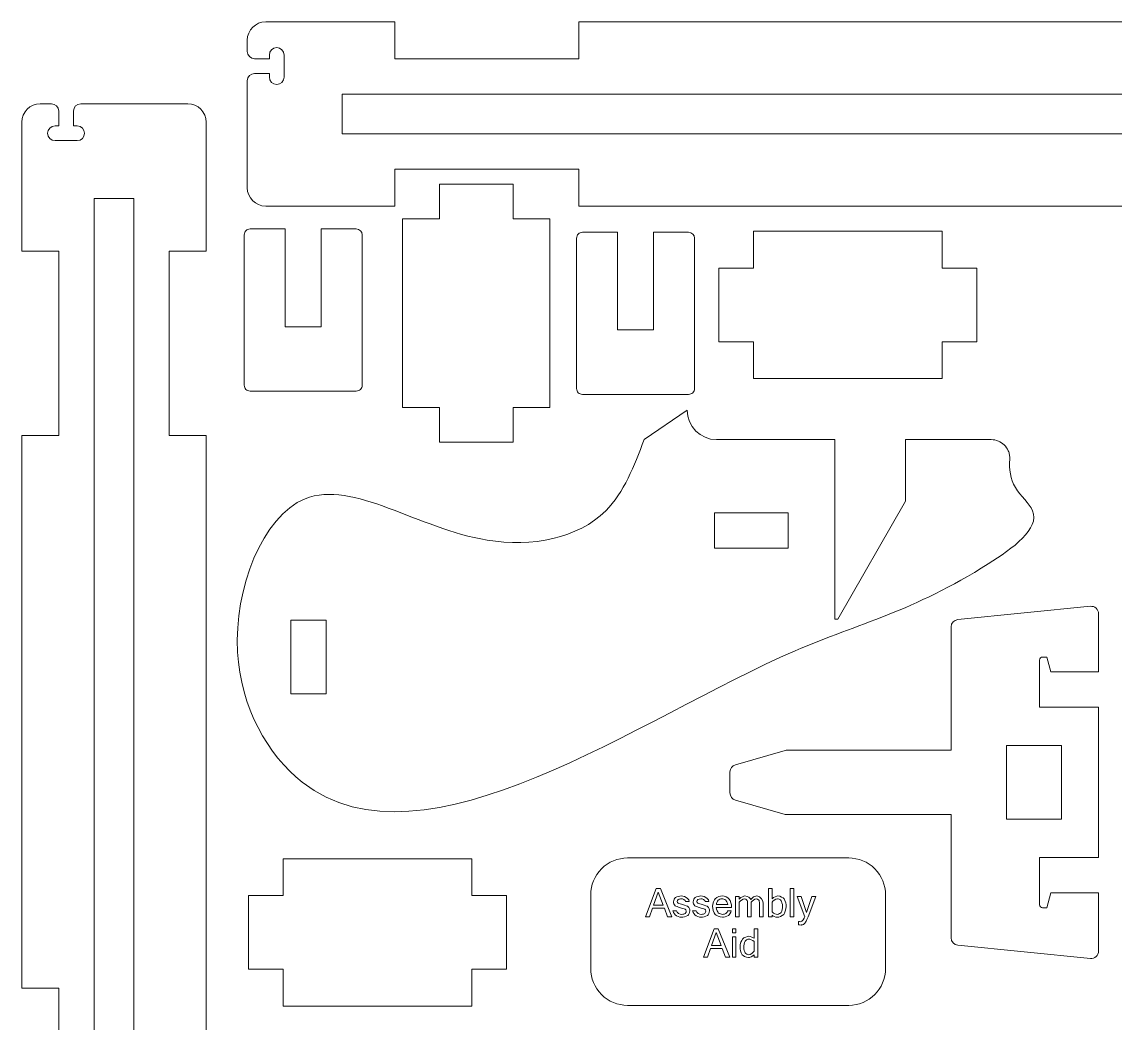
# Model space of a CAD drawing. Header units: inches. Extents: x -18 to -5.3, y 0.3 to 12.1.
# Drawn here: x -17.78 to -10.36, y 5.08 to 11.87 of the extents above; entities that cross this region are included whole.
import ezdxf

# ---------------------------------------------------------------- set-up
doc = ezdxf.new("R2010")
doc.units = ezdxf.units.IN
doc.header["$MEASUREMENT"] = 0
doc.layers.add('VISIBLE', color=7, linetype='Continuous')

msp = doc.modelspace()

# ---------------------------------------------------------------- linework, layer by layer
at = {"layer": 'VISIBLE', "color": 250, "lineweight": 9}
for points in [[(-16.125, 11.8744), (-16.194, 11.8744), (-16.25, 11.8184), (-16.25, 11.7494)], [(-16.125, 11.8744), (-16.125, 11.8744), (-15.25, 11.8744), (-15.25, 11.8744)], [(-15.25, 11.6244), (-15.25, 11.6244), (-15.25, 11.8744), (-15.25, 11.8744)], [(-14, 11.8744), (-14, 11.8744), (-14, 11.6244), (-14, 11.6244)], [(-14, 11.8744), (-14, 11.8744), (-10.25, 11.8744), (-10.25, 11.8744)], [(-16.25, 11.6744), (-16.25, 11.6744), (-16.25, 11.7494), (-16.25, 11.7494)], [(-16.25, 11.6744), (-16.25, 11.6468), (-16.2276, 11.6244), (-16.2, 11.6244)], [(-16.1, 11.6244), (-16.1, 11.6244), (-16.1, 11.6494), (-16.1, 11.6494)], [(-16, 11.6494), (-16, 11.6494), (-16, 11.4994), (-16, 11.4994)], [(-16.2, 11.6244), (-16.2, 11.6244), (-16.1, 11.6244), (-16.1, 11.6244)], [(-14, 11.6244), (-14, 11.6244), (-15.25, 11.6244), (-15.25, 11.6244)], [(-16.2, 11.5244), (-16.2276, 11.5244), (-16.25, 11.502), (-16.25, 11.4744)], [(-16.1, 11.5244), (-16.1, 11.5244), (-16.2, 11.5244), (-16.2, 11.5244)], [(-16.1, 11.4994), (-16.1, 11.4994), (-16.1, 11.5244), (-16.1, 11.5244)], [(-16.25, 10.7494), (-16.25, 10.7494), (-16.25, 11.4744), (-16.25, 11.4744)], [(-15.6072, 11.1144), (-15.6072, 11.1144), (-15.6072, 11.3844), (-15.6072, 11.3844)], [(-15.6072, 11.3844), (-15.6072, 11.3844), (-8.6197, 11.3844), (-8.6197, 11.3844)], [(-17.7791, 11.1935), (-17.7791, 11.2625), (-17.7231, 11.3185), (-17.6541, 11.3185)], [(-17.5791, 11.3185), (-17.5791, 11.3185), (-17.6541, 11.3185), (-17.6541, 11.3185)], [(-17.5791, 11.3185), (-17.5515, 11.3185), (-17.5291, 11.2961), (-17.5291, 11.2685)], [(-17.4291, 11.2685), (-17.4291, 11.2961), (-17.4067, 11.3185), (-17.3791, 11.3185)], [(-16.6541, 11.3185), (-16.6541, 11.3185), (-17.3791, 11.3185), (-17.3791, 11.3185)], [(-16.6541, 11.3185), (-16.585, 11.3185), (-16.5291, 11.2625), (-16.5291, 11.1935)], [(-17.5291, 11.2685), (-17.5291, 11.2685), (-17.5291, 11.1685), (-17.5291, 11.1685)], [(-17.4291, 11.1685), (-17.4291, 11.1685), (-17.4291, 11.2685), (-17.4291, 11.2685)], [(-17.7791, 11.1935), (-17.7791, 11.1935), (-17.7791, 10.3185), (-17.7791, 10.3185)], [(-17.5291, 11.1685), (-17.5291, 11.1685), (-17.5541, 11.1685), (-17.5541, 11.1685)], [(-17.4041, 11.1685), (-17.4041, 11.1685), (-17.4291, 11.1685), (-17.4291, 11.1685)], [(-16.5291, 10.3185), (-16.5291, 10.3185), (-16.5291, 11.1935), (-16.5291, 11.1935)], [(-17.5541, 11.0685), (-17.5541, 11.0685), (-17.4041, 11.0685), (-17.4041, 11.0685)], [(-8.6197, 11.1144), (-8.6197, 11.1144), (-15.6072, 11.1144), (-15.6072, 11.1144)], [(-15.25, 10.6244), (-15.25, 10.6244), (-15.25, 10.8744), (-15.25, 10.8744)], [(-15.25, 10.8744), (-15.25, 10.8744), (-14, 10.8744), (-14, 10.8744)], [(-14, 10.8744), (-14, 10.8744), (-14, 10.6244), (-14, 10.6244)], [(-14.9465, 10.7728), (-14.9465, 10.7728), (-14.9465, 10.7728), (-14.9465, 10.7728)], [(-14.9465, 10.7728), (-14.9465, 10.7728), (-14.9465, 10.5378), (-14.9465, 10.5378)], [(-14.9465, 10.7728), (-14.9465, 10.7728), (-14.9465, 10.7728), (-14.9465, 10.7728)], [(-14.9465, 10.7728), (-14.9465, 10.7728), (-14.4465, 10.7728), (-14.4465, 10.7728)], [(-14.4465, 10.7728), (-14.4465, 10.7728), (-14.4465, 10.7728), (-14.4465, 10.7728)], [(-14.4465, 10.5378), (-14.4465, 10.5378), (-14.4465, 10.7728), (-14.4465, 10.7728)], [(-16.25, 10.7494), (-16.25, 10.6803), (-16.194, 10.6244), (-16.125, 10.6244)], [(-17.0191, 10.6757), (-17.0191, 10.6757), (-17.2891, 10.6757), (-17.2891, 10.6757)], [(-17.2891, 10.6757), (-17.2891, 10.6757), (-17.2891, 3.6882), (-17.2891, 3.6882)], [(-17.0191, 3.6882), (-17.0191, 3.6882), (-17.0191, 10.6757), (-17.0191, 10.6757)], [(-15.25, 10.6244), (-15.25, 10.6244), (-16.125, 10.6244), (-16.125, 10.6244)], [(-9.875, 10.6244), (-9.875, 10.6244), (-14, 10.6244), (-14, 10.6244)], [(-15.1965, 9.2579), (-15.1965, 9.2579), (-15.1965, 10.5378), (-15.1965, 10.5378)], [(-15.1965, 10.5378), (-15.1965, 10.5378), (-15.1965, 10.5378), (-15.1965, 10.5378)], [(-14.9465, 10.5378), (-14.9465, 10.5378), (-15.1965, 10.5378), (-15.1965, 10.5378)], [(-14.4465, 10.5378), (-14.4465, 10.5378), (-14.4465, 10.5378), (-14.4465, 10.5378)], [(-14.1965, 10.5378), (-14.1965, 10.5378), (-14.4465, 10.5378), (-14.4465, 10.5378)], [(-14.1965, 10.5378), (-14.1965, 10.5378), (-14.1965, 10.5378), (-14.1965, 10.5378)], [(-14.1965, 10.5378), (-14.1965, 10.5378), (-14.1965, 9.2579), (-14.1965, 9.2579)], [(-16.2305, 10.4692), (-16.2305, 10.4692), (-16.2305, 10.4692), (-16.2305, 10.4692)], [(-16.2305, 10.4692), (-16.2305, 10.4692), (-15.993, 10.4692), (-15.993, 10.4692)], [(-15.993, 10.4692), (-15.993, 10.4692), (-15.993, 10.4692), (-15.993, 10.4692)], [(-15.993, 9.8063), (-15.993, 9.8063), (-15.993, 10.4692), (-15.993, 10.4692)], [(-15.748, 10.4692), (-15.748, 10.4692), (-15.748, 10.4692), (-15.748, 10.4692)], [(-15.748, 10.4692), (-15.748, 10.4692), (-15.5105, 10.4692), (-15.5105, 10.4692)], [(-15.748, 10.4692), (-15.748, 10.4692), (-15.748, 10.4692), (-15.748, 10.4692)], [(-15.748, 10.4692), (-15.748, 10.4692), (-15.748, 9.8063), (-15.748, 9.8063)], [(-15.4705, 10.4292), (-15.4705, 10.4513), (-15.4884, 10.4692), (-15.5105, 10.4692)], [(-16.2705, 10.4292), (-16.2705, 10.4292), (-16.2705, 10.4292), (-16.2705, 10.4292)], [(-16.2705, 9.4092), (-16.2705, 9.4092), (-16.2705, 10.4292), (-16.2705, 10.4292)], [(-15.4705, 10.4292), (-15.4705, 10.4292), (-15.4705, 10.4292), (-15.4705, 10.4292)], [(-15.4705, 10.4292), (-15.4705, 10.4292), (-15.4705, 9.4092), (-15.4705, 9.4092)], [(-14.0162, 10.4067), (-14.0162, 10.4067), (-14.0162, 10.4067), (-14.0162, 10.4067)], [(-14.0162, 9.3867), (-14.0162, 9.3867), (-14.0162, 10.4067), (-14.0162, 10.4067)], [(-13.9762, 10.4467), (-13.9762, 10.4467), (-13.9762, 10.4467), (-13.9762, 10.4467)], [(-13.9762, 10.4467), (-13.9762, 10.4467), (-13.7387, 10.4467), (-13.7387, 10.4467)], [(-13.7387, 10.4467), (-13.7387, 10.4467), (-13.7387, 10.4467), (-13.7387, 10.4467)], [(-13.7387, 9.7838), (-13.7387, 9.7838), (-13.7387, 10.4467), (-13.7387, 10.4467)], [(-13.4937, 10.4467), (-13.4937, 10.4467), (-13.4937, 10.4467), (-13.4937, 10.4467)], [(-13.4937, 10.4467), (-13.4937, 10.4467), (-13.2562, 10.4467), (-13.2562, 10.4467)], [(-13.4937, 10.4467), (-13.4937, 10.4467), (-13.4937, 10.4467), (-13.4937, 10.4467)], [(-13.4937, 10.4467), (-13.4937, 10.4467), (-13.4937, 9.7838), (-13.4937, 9.7838)], [(-13.2162, 10.4067), (-13.2162, 10.4288), (-13.2341, 10.4467), (-13.2562, 10.4467)], [(-13.2162, 10.4067), (-13.2162, 10.4067), (-13.2162, 10.4067), (-13.2162, 10.4067)], [(-13.2162, 10.4067), (-13.2162, 10.4067), (-13.2162, 9.3867), (-13.2162, 9.3867)], [(-12.816, 10.4537), (-12.816, 10.4537), (-12.816, 10.4537), (-12.816, 10.4537)], [(-12.816, 10.4537), (-12.816, 10.4537), (-12.816, 10.2037), (-12.816, 10.2037)], [(-12.816, 10.4537), (-12.816, 10.4537), (-11.536, 10.4537), (-11.536, 10.4537)], [(-11.536, 10.4537), (-11.536, 10.4537), (-11.536, 10.4537), (-11.536, 10.4537)], [(-11.536, 10.4537), (-11.536, 10.4537), (-11.536, 10.4537), (-11.536, 10.4537)], [(-11.536, 10.2037), (-11.536, 10.2037), (-11.536, 10.4537), (-11.536, 10.4537)], [(-17.5291, 10.3185), (-17.5291, 10.3185), (-17.7791, 10.3185), (-17.7791, 10.3185)], [(-17.5291, 9.0685), (-17.5291, 9.0685), (-17.5291, 10.3185), (-17.5291, 10.3185)], [(-16.5291, 10.3185), (-16.5291, 10.3185), (-16.7791, 10.3185), (-16.7791, 10.3185)], [(-16.7791, 10.3185), (-16.7791, 10.3185), (-16.7791, 9.0685), (-16.7791, 9.0685)], [(-13.051, 10.2037), (-13.051, 10.2037), (-13.051, 10.2037), (-13.051, 10.2037)], [(-13.051, 9.7037), (-13.051, 9.7037), (-13.051, 10.2037), (-13.051, 10.2037)], [(-12.816, 10.2037), (-12.816, 10.2037), (-13.051, 10.2037), (-13.051, 10.2037)], [(-12.816, 10.2037), (-12.816, 10.2037), (-12.816, 10.2037), (-12.816, 10.2037)], [(-11.301, 10.2037), (-11.301, 10.2037), (-11.536, 10.2037), (-11.536, 10.2037)], [(-11.301, 10.2037), (-11.301, 10.2037), (-11.301, 10.2037), (-11.301, 10.2037)], [(-11.301, 10.2037), (-11.301, 10.2037), (-11.301, 10.2037), (-11.301, 10.2037)], [(-11.301, 10.2037), (-11.301, 10.2037), (-11.301, 9.7037), (-11.301, 9.7037)], [(-15.993, 9.8063), (-15.993, 9.8063), (-15.993, 9.8063), (-15.993, 9.8063)], [(-15.748, 9.8063), (-15.748, 9.8063), (-15.993, 9.8063), (-15.993, 9.8063)], [(-13.7387, 9.7838), (-13.7387, 9.7838), (-13.7387, 9.7838), (-13.7387, 9.7838)], [(-13.4937, 9.7838), (-13.4937, 9.7838), (-13.7387, 9.7838), (-13.7387, 9.7838)], [(-13.051, 9.7037), (-13.051, 9.7037), (-12.816, 9.7037), (-12.816, 9.7037)], [(-12.816, 9.7037), (-12.816, 9.7037), (-12.816, 9.7037), (-12.816, 9.7037)], [(-12.816, 9.7037), (-12.816, 9.7037), (-12.816, 9.4537), (-12.816, 9.4537)], [(-12.816, 9.7037), (-12.816, 9.7037), (-12.816, 9.7037), (-12.816, 9.7037)], [(-11.536, 9.7037), (-11.536, 9.7037), (-11.536, 9.7037), (-11.536, 9.7037)], [(-11.536, 9.4537), (-11.536, 9.4537), (-11.536, 9.7037), (-11.536, 9.7037)], [(-11.536, 9.7037), (-11.536, 9.7037), (-11.301, 9.7037), (-11.301, 9.7037)], [(-11.301, 9.7037), (-11.301, 9.7037), (-11.301, 9.7037), (-11.301, 9.7037)], [(-11.536, 9.4537), (-11.536, 9.4537), (-12.816, 9.4537), (-12.816, 9.4537)], [(-11.536, 9.4537), (-11.536, 9.4537), (-11.536, 9.4537), (-11.536, 9.4537)], [(-16.2305, 9.3692), (-16.2305, 9.3692), (-16.2305, 9.3692), (-16.2305, 9.3692)], [(-15.5105, 9.3692), (-15.5105, 9.3692), (-16.2305, 9.3692), (-16.2305, 9.3692)], [(-13.9762, 9.3467), (-13.9762, 9.3467), (-13.9762, 9.3467), (-13.9762, 9.3467)], [(-13.2562, 9.3467), (-13.2562, 9.3467), (-13.9762, 9.3467), (-13.9762, 9.3467)], [(-15.1965, 9.2579), (-15.1965, 9.2579), (-14.9465, 9.2579), (-14.9465, 9.2579)], [(-14.9465, 9.2579), (-14.9465, 9.2579), (-14.9465, 9.0229), (-14.9465, 9.0229)], [(-14.4465, 9.2579), (-14.4465, 9.2579), (-14.1965, 9.2579), (-14.1965, 9.2579)], [(-14.4465, 9.0229), (-14.4465, 9.0229), (-14.4465, 9.2579), (-14.4465, 9.2579)], [(-13.5572, 9.0398), (-13.5572, 9.0398), (-13.2665, 9.2398), (-13.2665, 9.2398)], [(-13.2665, 9.2398), (-13.2665, 9.1294), (-13.1769, 9.0398), (-13.0665, 9.0398)], [(-17.7791, 9.0685), (-17.7791, 9.0685), (-17.5291, 9.0685), (-17.5291, 9.0685)], [(-17.7791, 9.0685), (-17.7791, 9.0685), (-17.7791, 5.3185), (-17.7791, 5.3185)], [(-16.7791, 9.0685), (-16.7791, 9.0685), (-16.5291, 9.0685), (-16.5291, 9.0685)], [(-16.5291, 4.9435), (-16.5291, 4.9435), (-16.5291, 9.0685), (-16.5291, 9.0685)], [(-14.4465, 9.0229), (-14.4465, 9.0229), (-14.9465, 9.0229), (-14.9465, 9.0229)], [(-13.0665, 9.0398), (-13.0665, 9.0398), (-12.2649, 9.0398), (-12.2649, 9.0398)], [(-12.2649, 9.0398), (-12.2649, 9.0398), (-12.2649, 9.0398), (-12.2649, 9.0398)], [(-12.2649, 9.0398), (-12.2649, 9.0398), (-12.2649, 7.8221), (-12.2649, 7.8221)], [(-11.7856, 8.6234), (-11.7856, 8.6234), (-11.7856, 9.0398), (-11.7856, 9.0398)], [(-11.7856, 9.0398), (-11.7856, 9.0398), (-11.2025, 9.0398), (-11.2025, 9.0398)], [(-11.2025, 9.0398), (-11.2025, 9.0398), (-11.2025, 9.0398), (-11.2025, 9.0398)], [(-12.244, 7.8221), (-12.244, 7.8221), (-11.7856, 8.6234), (-11.7856, 8.6234)], [(-11.7856, 8.6234), (-11.7856, 8.6234), (-11.7856, 8.6234), (-11.7856, 8.6234)], [(-13.0812, 8.5429), (-13.0812, 8.5429), (-13.0812, 8.3029), (-13.0812, 8.3029)], [(-12.5812, 8.5429), (-12.5812, 8.5429), (-13.0812, 8.5429), (-13.0812, 8.5429)], [(-12.5812, 8.3029), (-12.5812, 8.3029), (-12.5812, 8.5429), (-12.5812, 8.5429)], [(-12.5812, 8.5429), (-12.5812, 8.5429), (-12.5812, 8.5429), (-12.5812, 8.5429)], [(-13.0812, 8.3029), (-13.0812, 8.3029), (-12.5812, 8.3029), (-12.5812, 8.3029)], [(-13.0812, 8.3029), (-13.0812, 8.3029), (-13.0812, 8.3029), (-13.0812, 8.3029)], [(-12.5812, 8.3029), (-12.5812, 8.3029), (-12.5812, 8.3029), (-12.5812, 8.3029)], [(-12.5812, 8.3029), (-12.5812, 8.3029), (-12.5812, 8.3029), (-12.5812, 8.3029)], [(-11.4303, 7.8189), (-11.4303, 7.8189), (-10.5303, 7.9089), (-10.5303, 7.9089)], [(-10.5303, 7.9089), (-10.5303, 7.9089), (-10.5303, 7.9089), (-10.5303, 7.9089)], [(-15.9543, 7.8149), (-15.9543, 7.8149), (-15.9543, 7.3149), (-15.9543, 7.3149)], [(-15.7143, 7.8149), (-15.7143, 7.8149), (-15.9543, 7.8149), (-15.9543, 7.8149)], [(-15.7143, 7.3149), (-15.7143, 7.3149), (-15.7143, 7.8149), (-15.7143, 7.8149)], [(-15.7143, 7.8149), (-15.7143, 7.8149), (-15.7143, 7.8149), (-15.7143, 7.8149)], [(-12.2649, 7.8221), (-12.2649, 7.8221), (-12.244, 7.8221), (-12.244, 7.8221)], [(-12.2649, 7.8221), (-12.2649, 7.8221), (-12.2649, 7.8221), (-12.2649, 7.8221)], [(-12.244, 7.8221), (-12.244, 7.8221), (-12.244, 7.8221), (-12.244, 7.8221)], [(-11.4303, 7.8189), (-11.4559, 7.8164), (-11.4754, 7.7948), (-11.4754, 7.7692)], [(-10.4754, 7.8592), (-10.4754, 7.8592), (-10.4754, 7.8592), (-10.4754, 7.8592)], [(-10.4754, 7.8592), (-10.4754, 7.8592), (-10.4754, 7.4644), (-10.4754, 7.4644)], [(-11.4754, 7.7692), (-11.4754, 7.7692), (-11.4754, 7.7692), (-11.4754, 7.7692)], [(-11.4754, 6.9332), (-11.4754, 6.9332), (-11.4754, 7.7692), (-11.4754, 7.7692)], [(-10.8754, 7.5444), (-10.8754, 7.5444), (-10.8754, 7.5444), (-10.8754, 7.5444)], [(-10.8754, 7.2244), (-10.8754, 7.2244), (-10.8754, 7.5444), (-10.8754, 7.5444)], [(-10.8554, 7.5644), (-10.8554, 7.5644), (-10.8254, 7.5644), (-10.8254, 7.5644)], [(-10.8254, 7.5644), (-10.8254, 7.5644), (-10.7988, 7.4644), (-10.7988, 7.4644)], [(-10.8254, 7.5644), (-10.8254, 7.5644), (-10.8254, 7.5644), (-10.8254, 7.5644)], [(-10.7988, 7.4644), (-10.7988, 7.4644), (-10.4754, 7.4644), (-10.4754, 7.4644)], [(-10.4754, 7.4644), (-10.4754, 7.4644), (-10.4754, 7.4644), (-10.4754, 7.4644)], [(-15.9543, 7.3149), (-15.9543, 7.3149), (-15.9543, 7.3149), (-15.9543, 7.3149)], [(-15.9543, 7.3149), (-15.9543, 7.3149), (-15.7143, 7.3149), (-15.7143, 7.3149)], [(-15.7143, 7.3149), (-15.7143, 7.3149), (-15.7143, 7.3149), (-15.7143, 7.3149)], [(-15.7143, 7.3149), (-15.7143, 7.3149), (-15.7143, 7.3149), (-15.7143, 7.3149)], [(-10.4754, 7.2244), (-10.4754, 7.2244), (-10.8754, 7.2244), (-10.8754, 7.2244)], [(-10.4754, 7.2244), (-10.4754, 7.2244), (-10.4754, 7.2244), (-10.4754, 7.2244)], [(-10.4754, 7.2244), (-10.4754, 7.2244), (-10.4754, 6.2044), (-10.4754, 6.2044)], [(-10.4754, 7.2244), (-10.4754, 7.2244), (-10.4754, 7.2244), (-10.4754, 7.2244)], [(-12.9391, 6.8342), (-12.9391, 6.8342), (-12.6005, 6.9312), (-12.6005, 6.9312)], [(-12.5867, 6.9332), (-12.5914, 6.9332), (-12.596, 6.9325), (-12.6005, 6.9312)], [(-12.6005, 6.9312), (-12.6005, 6.9312), (-12.6005, 6.9312), (-12.6005, 6.9312)], [(-12.5867, 6.9332), (-12.5867, 6.9332), (-11.4754, 6.9332), (-11.4754, 6.9332)], [(-11.4754, 6.9332), (-11.4754, 6.9332), (-11.4754, 6.9332), (-11.4754, 6.9332)], [(-11.1004, 6.9644), (-11.1004, 6.9644), (-10.7254, 6.9644), (-10.7254, 6.9644)], [(-11.1004, 6.9644), (-11.1004, 6.9644), (-11.1004, 6.9644), (-11.1004, 6.9644)], [(-11.1004, 6.4644), (-11.1004, 6.4644), (-11.1004, 6.9644), (-11.1004, 6.9644)], [(-10.7254, 6.9644), (-10.7254, 6.9644), (-10.7254, 6.9644), (-10.7254, 6.9644)], [(-10.7254, 6.9644), (-10.7254, 6.9644), (-10.7254, 6.4644), (-10.7254, 6.4644)], [(-10.7254, 6.9644), (-10.7254, 6.9644), (-10.7254, 6.9644), (-10.7254, 6.9644)], [(-12.9391, 6.8342), (-12.9606, 6.828), (-12.9754, 6.8084), (-12.9754, 6.7861)], [(-12.9754, 6.7861), (-12.9754, 6.7861), (-12.9754, 6.7861), (-12.9754, 6.7861)], [(-12.9754, 6.6427), (-12.9754, 6.6427), (-12.9754, 6.7861), (-12.9754, 6.7861)], [(-12.9754, 6.6427), (-12.9754, 6.6204), (-12.9606, 6.6008), (-12.9391, 6.5946)], [(-12.6005, 6.4976), (-12.6005, 6.4976), (-12.9391, 6.5946), (-12.9391, 6.5946)], [(-12.6005, 6.4976), (-12.596, 6.4963), (-12.5914, 6.4957), (-12.5867, 6.4957)], [(-11.4754, 6.4957), (-11.4754, 6.4957), (-12.5867, 6.4957), (-12.5867, 6.4957)], [(-11.4754, 6.4957), (-11.4754, 6.4957), (-11.4754, 6.4957), (-11.4754, 6.4957)], [(-11.4754, 5.6597), (-11.4754, 5.6597), (-11.4754, 6.4957), (-11.4754, 6.4957)], [(-11.4754, 6.4957), (-11.4754, 6.4957), (-11.4754, 6.4957), (-11.4754, 6.4957)], [(-10.7254, 6.4644), (-10.7254, 6.4644), (-11.1004, 6.4644), (-11.1004, 6.4644)], [(-10.7254, 6.4644), (-10.7254, 6.4644), (-10.7254, 6.4644), (-10.7254, 6.4644)], [(-16.0056, 6.1962), (-16.0056, 6.1962), (-16.0056, 6.1962), (-16.0056, 6.1962)], [(-16.0056, 6.1962), (-16.0056, 6.1962), (-16.0056, 5.9462), (-16.0056, 5.9462)], [(-16.0056, 6.1962), (-16.0056, 6.1962), (-14.7256, 6.1962), (-14.7256, 6.1962)], [(-14.7256, 6.1962), (-14.7256, 6.1962), (-14.7256, 6.1962), (-14.7256, 6.1962)], [(-14.7256, 6.1962), (-14.7256, 6.1962), (-14.7256, 6.1962), (-14.7256, 6.1962)], [(-14.7256, 5.9462), (-14.7256, 5.9462), (-14.7256, 6.1962), (-14.7256, 6.1962)], [(-12.1702, 6.2015), (-12.1702, 6.2015), (-13.6702, 6.2015), (-13.6702, 6.2015)], [(-12.1702, 6.2015), (-12.1702, 6.2015), (-12.1702, 6.2015), (-12.1702, 6.2015)], [(-10.8754, 6.2044), (-10.8754, 6.2044), (-10.8754, 6.2044), (-10.8754, 6.2044)], [(-10.8754, 5.8844), (-10.8754, 5.8844), (-10.8754, 6.2044), (-10.8754, 6.2044)], [(-10.8754, 6.2044), (-10.8754, 6.2044), (-10.4754, 6.2044), (-10.4754, 6.2044)], [(-10.4754, 6.2044), (-10.4754, 6.2044), (-10.4754, 6.2044), (-10.4754, 6.2044)], [(-16.2406, 5.9462), (-16.2406, 5.9462), (-16.2406, 5.9462), (-16.2406, 5.9462)], [(-16.2406, 5.4462), (-16.2406, 5.4462), (-16.2406, 5.9462), (-16.2406, 5.9462)], [(-16.0056, 5.9462), (-16.0056, 5.9462), (-16.2406, 5.9462), (-16.2406, 5.9462)], [(-16.0056, 5.9462), (-16.0056, 5.9462), (-16.0056, 5.9462), (-16.0056, 5.9462)], [(-14.4906, 5.9462), (-14.4906, 5.9462), (-14.7256, 5.9462), (-14.7256, 5.9462)], [(-14.4906, 5.9462), (-14.4906, 5.9462), (-14.4906, 5.9462), (-14.4906, 5.9462)], [(-14.4906, 5.9462), (-14.4906, 5.9462), (-14.4906, 5.9462), (-14.4906, 5.9462)], [(-14.4906, 5.9462), (-14.4906, 5.9462), (-14.4906, 5.4462), (-14.4906, 5.4462)], [(-13.9202, 5.9515), (-13.9202, 5.9515), (-13.9202, 5.9515), (-13.9202, 5.9515)], [(-13.9202, 5.9515), (-13.9202, 5.9515), (-13.9202, 5.4515), (-13.9202, 5.4515)], [(-11.9202, 5.9515), (-11.9202, 5.9515), (-11.9202, 5.9515), (-11.9202, 5.9515)], [(-11.9202, 5.4515), (-11.9202, 5.4515), (-11.9202, 5.9515), (-11.9202, 5.9515)], [(-10.7988, 5.9644), (-10.7988, 5.9644), (-10.8254, 5.8644), (-10.8254, 5.8644)], [(-10.4754, 5.9644), (-10.4754, 5.9644), (-10.7988, 5.9644), (-10.7988, 5.9644)], [(-10.7988, 5.9644), (-10.7988, 5.9644), (-10.7988, 5.9644), (-10.7988, 5.9644)], [(-10.4754, 5.9644), (-10.4754, 5.9644), (-10.4754, 5.9644), (-10.4754, 5.9644)], [(-10.4754, 5.9644), (-10.4754, 5.9644), (-10.4754, 5.9644), (-10.4754, 5.9644)], [(-10.4754, 5.9644), (-10.4754, 5.9644), (-10.4754, 5.5697), (-10.4754, 5.5697)], [(-10.8254, 5.8644), (-10.8254, 5.8644), (-10.8554, 5.8644), (-10.8554, 5.8644)], [(-10.8254, 5.8644), (-10.8254, 5.8644), (-10.8254, 5.8644), (-10.8254, 5.8644)], [(-11.4754, 5.6597), (-11.4754, 5.634), (-11.4559, 5.6125), (-11.4303, 5.6099)], [(-10.5303, 5.5199), (-10.5303, 5.5199), (-11.4303, 5.6099), (-11.4303, 5.6099)], [(-16.2406, 5.4462), (-16.2406, 5.4462), (-16.0056, 5.4462), (-16.0056, 5.4462)], [(-16.0056, 5.4462), (-16.0056, 5.4462), (-16.0056, 5.4462), (-16.0056, 5.4462)], [(-16.0056, 5.4462), (-16.0056, 5.4462), (-16.0056, 5.1962), (-16.0056, 5.1962)], [(-16.0056, 5.4462), (-16.0056, 5.4462), (-16.0056, 5.4462), (-16.0056, 5.4462)], [(-14.7256, 5.4462), (-14.7256, 5.4462), (-14.7256, 5.4462), (-14.7256, 5.4462)], [(-14.7256, 5.1962), (-14.7256, 5.1962), (-14.7256, 5.4462), (-14.7256, 5.4462)], [(-14.7256, 5.4462), (-14.7256, 5.4462), (-14.4906, 5.4462), (-14.4906, 5.4462)], [(-14.4906, 5.4462), (-14.4906, 5.4462), (-14.4906, 5.4462), (-14.4906, 5.4462)], [(-12.1702, 5.2015), (-12.0321, 5.2015), (-11.9202, 5.3135), (-11.9202, 5.4515)], [(-17.5291, 5.3185), (-17.5291, 5.3185), (-17.7791, 5.3185), (-17.7791, 5.3185)], [(-17.5291, 4.0685), (-17.5291, 4.0685), (-17.5291, 5.3185), (-17.5291, 5.3185)], [(-14.7256, 5.1962), (-14.7256, 5.1962), (-16.0056, 5.1962), (-16.0056, 5.1962)], [(-14.7256, 5.1962), (-14.7256, 5.1962), (-14.7256, 5.1962), (-14.7256, 5.1962)], [(-13.6702, 5.2015), (-13.6702, 5.2015), (-12.1702, 5.2015), (-12.1702, 5.2015)], [(-12.1702, 5.2015), (-12.1702, 5.2015), (-12.1702, 5.2015), (-12.1702, 5.2015)]]:
    msp.add_open_spline(points, degree=3, dxfattribs=at)
for points, knots in [([(-16, 11.6494), (-16, 11.677), (-16.0224, 11.6994), (-16.05, 11.6994), (-16.05, 11.6994), (-16.0776, 11.6994), (-16.1, 11.677), (-16.1, 11.6494)], [0, 0, 0, 0, 0.5, 0.5, 0.5, 0.5, 1, 1, 1, 1]), ([(-16.1, 11.4994), (-16.1, 11.4718), (-16.0776, 11.4494), (-16.05, 11.4494), (-16.05, 11.4494), (-16.0224, 11.4494), (-16, 11.4718), (-16, 11.4994)], [0, 0, 0, 0, 0.5, 0.5, 0.5, 0.5, 1, 1, 1, 1]), ([(-17.5541, 11.0685), (-17.5817, 11.0685), (-17.6041, 11.0909), (-17.6041, 11.1185), (-17.6041, 11.1185), (-17.6041, 11.1461), (-17.5817, 11.1685), (-17.5541, 11.1685)], [0, 0, 0, 0, 0.5, 0.5, 0.5, 0.5, 1, 1, 1, 1]), ([(-17.4041, 11.1685), (-17.3765, 11.1685), (-17.3541, 11.1461), (-17.3541, 11.1185), (-17.3541, 11.1185), (-17.3541, 11.0909), (-17.3765, 11.0685), (-17.4041, 11.0685)], [0, 0, 0, 0, 0.5, 0.5, 0.5, 0.5, 1, 1, 1, 1]), ([(-16.2305, 10.4692), (-16.2411, 10.4692), (-16.2513, 10.465), (-16.2588, 10.4575), (-16.2588, 10.4575), (-16.2663, 10.45), (-16.2705, 10.4399), (-16.2705, 10.4292)], [0, 0, 0, 0, 0.5, 0.5, 0.5, 0.5, 1, 1, 1, 1]), ([(-13.9762, 10.4467), (-13.9868, 10.4467), (-13.9969, 10.4425), (-14.0044, 10.435), (-14.0044, 10.435), (-14.0119, 10.4275), (-14.0162, 10.4173), (-14.0162, 10.4067)], [0, 0, 0, 0, 0.5, 0.5, 0.5, 0.5, 1, 1, 1, 1]), ([(-16.2705, 9.4092), (-16.2705, 9.3986), (-16.2663, 9.3885), (-16.2588, 9.381), (-16.2588, 9.381), (-16.2513, 9.3735), (-16.2411, 9.3692), (-16.2305, 9.3692)], [0, 0, 0, 0, 0.5, 0.5, 0.5, 0.5, 1, 1, 1, 1]), ([(-15.5105, 9.3692), (-15.4999, 9.3692), (-15.4897, 9.3735), (-15.4822, 9.381), (-15.4822, 9.381), (-15.4747, 9.3885), (-15.4705, 9.3986), (-15.4705, 9.4092)], [0, 0, 0, 0, 0.5, 0.5, 0.5, 0.5, 1, 1, 1, 1]), ([(-14.0162, 9.3867), (-14.0162, 9.3761), (-14.0119, 9.3659), (-14.0044, 9.3584), (-14.0044, 9.3584), (-13.9969, 9.3509), (-13.9868, 9.3467), (-13.9762, 9.3467)], [0, 0, 0, 0, 0.5, 0.5, 0.5, 0.5, 1, 1, 1, 1]), ([(-13.2562, 9.3467), (-13.2455, 9.3467), (-13.2354, 9.3509), (-13.2279, 9.3584), (-13.2279, 9.3584), (-13.2204, 9.3659), (-13.2162, 9.3761), (-13.2162, 9.3867)], [0, 0, 0, 0, 0.5, 0.5, 0.5, 0.5, 1, 1, 1, 1]), ([(-7.5295, 6.4109), (-7.7089, 6.4796), (-7.8883, 6.5485), (-8.0123, 6.6725), (-8.0123, 6.6725), (-8.1995, 6.8595), (-8.261, 7.1723), (-8.2113, 7.4766), (-8.2113, 7.4766), (-8.1354, 7.9419), (-7.7998, 8.3877), (-7.9305, 8.7112), (-7.9305, 8.7112), (-8.0477, 9.0016), (-8.5405, 9.1936), (-8.9703, 9.1698), (-8.9703, 9.1698), (-9.3434, 9.1491), (-9.6691, 8.9658), (-9.8536, 8.7303), (-9.8536, 8.7303), (-10.501, 7.9043), (-9.4138, 6.4354), (-8.9621, 5.387), (-8.9621, 5.387), (-8.7746, 4.9517), (-8.6966, 4.5889), (-8.3726, 4.0769), (-8.3726, 4.0769), (-8.2668, 3.9097), (-8.1347, 3.7266), (-8.0122, 3.7764), (-8.0122, 3.7764), (-7.9611, 3.7972), (-7.9117, 3.8585), (-7.8549, 3.8929), (-7.8549, 3.8929), (-7.7966, 3.9282), (-7.7305, 3.9353), (-7.6614, 3.9314)], [0, 0, 0, 0, 0.1, 0.1, 0.1, 0.1, 0.2, 0.2, 0.2, 0.2, 0.3, 0.3, 0.3, 0.3, 0.4, 0.4, 0.4, 0.4, 0.5, 0.5, 0.5, 0.5, 0.6, 0.6, 0.6, 0.6, 0.7, 0.7, 0.7, 0.7, 0.8, 0.8, 0.8, 0.8, 0.9, 0.9, 0.9, 0.9, 1, 1, 1, 1]), ([(-13.5572, 9.0398), (-13.6259, 8.8604), (-13.6947, 8.6811), (-13.8187, 8.557), (-13.8187, 8.557), (-14.0058, 8.3698), (-14.3185, 8.3084), (-14.6229, 8.358), (-14.6229, 8.358), (-15.0881, 8.434), (-15.5339, 8.7695), (-15.8575, 8.6389), (-15.8575, 8.6389), (-16.1479, 8.5216), (-16.3398, 8.0288), (-16.316, 7.599), (-16.316, 7.599), (-16.2953, 7.2259), (-16.112, 6.9003), (-15.8765, 6.7157), (-15.8765, 6.7157), (-15.0505, 6.0683), (-13.5817, 7.1555), (-12.5332, 7.6072), (-12.5332, 7.6072), (-12.0979, 7.7947), (-11.7351, 7.8727), (-11.2232, 8.1967), (-11.2232, 8.1967), (-11.0559, 8.3026), (-10.8728, 8.4347), (-10.9226, 8.5571), (-10.9226, 8.5571), (-10.9434, 8.6082), (-11.0047, 8.6576), (-11.0392, 8.7144), (-11.0392, 8.7144), (-11.0745, 8.7727), (-11.0815, 8.8388), (-11.0777, 8.9079)], [0, 0, 0, 0, 0.1, 0.1, 0.1, 0.1, 0.2, 0.2, 0.2, 0.2, 0.3, 0.3, 0.3, 0.3, 0.4, 0.4, 0.4, 0.4, 0.5, 0.5, 0.5, 0.5, 0.6, 0.6, 0.6, 0.6, 0.7, 0.7, 0.7, 0.7, 0.8, 0.8, 0.8, 0.8, 0.9, 0.9, 0.9, 0.9, 1, 1, 1, 1]), ([(-11.2025, 9.0398), (-11.1862, 9.0398), (-11.1701, 9.0367), (-11.155, 9.0305), (-11.155, 9.0305), (-11.14, 9.0243), (-11.1263, 9.0152), (-11.1147, 9.0038), (-11.1147, 9.0038), (-11.1031, 8.9924), (-11.0939, 8.9788), (-11.0875, 8.9638), (-11.0875, 8.9638), (-11.0837, 8.955), (-11.081, 8.9458), (-11.0794, 8.9364), (-11.0794, 8.9364), (-11.0777, 8.927), (-11.0771, 8.9175), (-11.0777, 8.9079)], [0, 0, 0, 0, 0.2, 0.2, 0.2, 0.2, 0.4, 0.4, 0.4, 0.4, 0.6, 0.6, 0.6, 0.6, 0.8, 0.8, 0.8, 0.8, 1, 1, 1, 1]), ([(-10.4754, 7.8592), (-10.4754, 7.8733), (-10.4813, 7.8868), (-10.4918, 7.8962), (-10.4918, 7.8962), (-10.5023, 7.9057), (-10.5163, 7.9103), (-10.5303, 7.9089)], [0, 0, 0, 0, 0.5, 0.5, 0.5, 0.5, 1, 1, 1, 1]), ([(-10.8554, 7.5644), (-10.8607, 7.5644), (-10.8657, 7.5623), (-10.8695, 7.5586), (-10.8695, 7.5586), (-10.8732, 7.5548), (-10.8754, 7.5497), (-10.8754, 7.5444)], [0, 0, 0, 0, 0.5, 0.5, 0.5, 0.5, 1, 1, 1, 1]), ([(-13.6702, 6.2015), (-13.7365, 6.2015), (-13.8001, 6.1752), (-13.847, 6.1283), (-13.847, 6.1283), (-13.8939, 6.0814), (-13.9202, 6.0178), (-13.9202, 5.9515)], [0, 0, 0, 0, 0.5, 0.5, 0.5, 0.5, 1, 1, 1, 1]), ([(-11.9202, 5.9515), (-11.9202, 6.0178), (-11.9466, 6.0814), (-11.9934, 6.1283), (-11.9934, 6.1283), (-12.0403, 6.1752), (-12.1039, 6.2015), (-12.1702, 6.2015)], [0, 0, 0, 0, 0.5, 0.5, 0.5, 0.5, 1, 1, 1, 1]), ([(-10.8754, 5.8844), (-10.8754, 5.8791), (-10.8732, 5.874), (-10.8695, 5.8703), (-10.8695, 5.8703), (-10.8657, 5.8665), (-10.8607, 5.8644), (-10.8554, 5.8644)], [0, 0, 0, 0, 0.5, 0.5, 0.5, 0.5, 1, 1, 1, 1]), ([(-10.5303, 5.5199), (-10.5163, 5.5185), (-10.5023, 5.5231), (-10.4918, 5.5326), (-10.4918, 5.5326), (-10.4813, 5.5421), (-10.4754, 5.5555), (-10.4754, 5.5697)], [0, 0, 0, 0, 0.5, 0.5, 0.5, 0.5, 1, 1, 1, 1]), ([(-13.9202, 5.4515), (-13.9202, 5.3852), (-13.8939, 5.3216), (-13.847, 5.2748), (-13.847, 5.2748), (-13.8001, 5.2279), (-13.7365, 5.2015), (-13.6702, 5.2015)], [0, 0, 0, 0, 0.5, 0.5, 0.5, 0.5, 1, 1, 1, 1])]:
    msp.add_open_spline(points, degree=3, knots=knots, dxfattribs=at)
at = {"layer": 'VISIBLE', "color": 1, "lineweight": 9}
for points in [[(-13.5484, 5.8026), (-13.5484, 5.8026), (-13.4751, 5.9935), (-13.4751, 5.9935)], [(-13.4617, 5.9693), (-13.4617, 5.9693), (-13.4937, 5.8807), (-13.4937, 5.8807)], [(-13.4751, 5.9935), (-13.4751, 5.9935), (-13.4478, 5.9935), (-13.4478, 5.9935)], [(-13.4751, 5.9935), (-13.4751, 5.9935), (-13.4751, 5.9935), (-13.4751, 5.9935)], [(-13.4281, 5.8807), (-13.4281, 5.8807), (-13.4617, 5.9693), (-13.4617, 5.9693)], [(-13.4617, 5.9693), (-13.4617, 5.9693), (-13.4617, 5.9693), (-13.4617, 5.9693)], [(-13.4478, 5.9935), (-13.4478, 5.9935), (-13.37, 5.8026), (-13.37, 5.8026)], [(-13.4478, 5.9935), (-13.4478, 5.9935), (-13.4478, 5.9935), (-13.4478, 5.9935)], [(-13.3448, 5.9326), (-13.3354, 5.9401), (-13.3151, 5.9439), (-13.3073, 5.9439)], [(-13.3073, 5.9439), (-13.2711, 5.9439), (-13.2522, 5.9181), (-13.2518, 5.9052)], [(-13.2114, 5.9326), (-13.202, 5.9401), (-13.1817, 5.9439), (-13.1739, 5.9439)], [(-13.1739, 5.9439), (-13.1377, 5.9439), (-13.1188, 5.9181), (-13.1184, 5.9052)], [(-13.0761, 5.9246), (-13.0642, 5.9375), (-13.0389, 5.9439), (-13.0293, 5.9439)], [(-13.0293, 5.9439), (-13.0096, 5.9439), (-12.988, 5.9313), (-12.9821, 5.925)], [(-12.937, 5.9407), (-12.937, 5.9407), (-12.9124, 5.9407), (-12.9124, 5.9407)], [(-12.937, 5.9407), (-12.937, 5.9407), (-12.937, 5.9407), (-12.937, 5.9407)], [(-12.937, 5.8026), (-12.937, 5.8026), (-12.937, 5.9407), (-12.937, 5.9407)], [(-12.9124, 5.9232), (-12.9007, 5.937), (-12.8808, 5.9439), (-12.8737, 5.9439)], [(-12.9124, 5.9407), (-12.9124, 5.9407), (-12.9124, 5.9407), (-12.9124, 5.9407)], [(-12.9124, 5.9407), (-12.9124, 5.9407), (-12.9124, 5.9407), (-12.9124, 5.9407)], [(-12.9124, 5.9407), (-12.9124, 5.9407), (-12.9124, 5.9232), (-12.9124, 5.9232)], [(-12.8737, 5.9439), (-12.8535, 5.9439), (-12.8378, 5.9272), (-12.835, 5.9189)], [(-12.835, 5.9189), (-12.8258, 5.9297), (-12.8148, 5.9381), (-12.8116, 5.9395)], [(-12.8116, 5.9395), (-12.8051, 5.9424), (-12.7958, 5.9439), (-12.7927, 5.9439)], [(-12.7927, 5.9439), (-12.7643, 5.9439), (-12.7502, 5.9099), (-12.7502, 5.8929)], [(-12.7148, 5.9935), (-12.7148, 5.9935), (-12.7148, 5.9935), (-12.7148, 5.9935)], [(-12.7148, 5.8026), (-12.7148, 5.8026), (-12.7148, 5.9935), (-12.7148, 5.9935)], [(-12.7148, 5.9935), (-12.7148, 5.9935), (-12.6902, 5.9935), (-12.6902, 5.9935)], [(-12.6902, 5.9935), (-12.6902, 5.9935), (-12.6902, 5.9935), (-12.6902, 5.9935)], [(-12.6902, 5.9935), (-12.6902, 5.9935), (-12.6902, 5.9241), (-12.6902, 5.9241)], [(-12.6902, 5.9935), (-12.6902, 5.9935), (-12.6902, 5.9935), (-12.6902, 5.9935)], [(-12.6902, 5.9241), (-12.6793, 5.9373), (-12.6584, 5.9439), (-12.6508, 5.9439)], [(-12.6508, 5.9439), (-12.6327, 5.9439), (-12.6137, 5.931), (-12.6088, 5.9246)], [(-12.5665, 5.9935), (-12.5665, 5.9935), (-12.5665, 5.9935), (-12.5665, 5.9935)], [(-12.5665, 5.8026), (-12.5665, 5.8026), (-12.5665, 5.9935), (-12.5665, 5.9935)], [(-12.5665, 5.9935), (-12.5665, 5.9935), (-12.5419, 5.9935), (-12.5419, 5.9935)], [(-12.5419, 5.9935), (-12.5419, 5.9935), (-12.5419, 5.9935), (-12.5419, 5.9935)], [(-12.5419, 5.9935), (-12.5419, 5.9935), (-12.5419, 5.9935), (-12.5419, 5.9935)], [(-12.5419, 5.9935), (-12.5419, 5.9935), (-12.5419, 5.8026), (-12.5419, 5.8026)], [(-12.5202, 5.9407), (-12.5202, 5.9407), (-12.4936, 5.9407), (-12.4936, 5.9407)], [(-12.468, 5.8026), (-12.468, 5.8026), (-12.5202, 5.9407), (-12.5202, 5.9407)], [(-12.4936, 5.9407), (-12.4936, 5.9407), (-12.457, 5.8326), (-12.457, 5.8326)], [(-12.4936, 5.9407), (-12.4936, 5.9407), (-12.4936, 5.9407), (-12.4936, 5.9407)], [(-12.457, 5.8326), (-12.457, 5.8326), (-12.4205, 5.9407), (-12.4205, 5.9407)], [(-12.3938, 5.9407), (-12.3938, 5.9407), (-12.4461, 5.8026), (-12.4461, 5.8026)], [(-12.4205, 5.9407), (-12.4205, 5.9407), (-12.4205, 5.9407), (-12.4205, 5.9407)], [(-12.4205, 5.9407), (-12.4205, 5.9407), (-12.3938, 5.9407), (-12.3938, 5.9407)], [(-12.3938, 5.9407), (-12.3938, 5.9407), (-12.3938, 5.9407), (-12.3938, 5.9407)], [(-12.3938, 5.9407), (-12.3938, 5.9407), (-12.3938, 5.9407), (-12.3938, 5.9407)], [(-13.5006, 5.8607), (-13.5006, 5.8607), (-13.5217, 5.8026), (-13.5217, 5.8026)], [(-13.5006, 5.8607), (-13.5006, 5.8607), (-13.5006, 5.8607), (-13.5006, 5.8607)], [(-13.4206, 5.8607), (-13.4206, 5.8607), (-13.5006, 5.8607), (-13.5006, 5.8607)], [(-13.4937, 5.8807), (-13.4937, 5.8807), (-13.4281, 5.8807), (-13.4281, 5.8807)], [(-13.4281, 5.8807), (-13.4281, 5.8807), (-13.4281, 5.8807), (-13.4281, 5.8807)], [(-13.3985, 5.8026), (-13.3985, 5.8026), (-13.4206, 5.8607), (-13.4206, 5.8607)], [(-13.4206, 5.8607), (-13.4206, 5.8607), (-13.4206, 5.8607), (-13.4206, 5.8607)], [(-13.3588, 5.9041), (-13.3588, 5.9156), (-13.3494, 5.9288), (-13.3448, 5.9326)], [(-13.3475, 5.8776), (-13.355, 5.8826), (-13.3588, 5.8978), (-13.3588, 5.9041)], [(-13.3118, 5.8639), (-13.3281, 5.868), (-13.3437, 5.8751), (-13.3475, 5.8776)], [(-13.3261, 5.92), (-13.3315, 5.9169), (-13.3343, 5.9094), (-13.3343, 5.9064)], [(-13.3343, 5.9064), (-13.3343, 5.901), (-13.3301, 5.8959), (-13.328, 5.8947)], [(-13.328, 5.8947), (-13.3238, 5.8923), (-13.3051, 5.8871), (-13.2967, 5.8851)], [(-13.3056, 5.9247), (-13.3139, 5.9247), (-13.3234, 5.9216), (-13.3261, 5.92)], [(-13.2796, 5.8539), (-13.2848, 5.8565), (-13.3037, 5.8618), (-13.3118, 5.8639)], [(-13.2764, 5.9052), (-13.2772, 5.9182), (-13.2963, 5.9247), (-13.3056, 5.9247)], [(-13.2967, 5.8851), (-13.28, 5.881), (-13.2635, 5.8736), (-13.2595, 5.8709)], [(-13.2518, 5.9052), (-13.2518, 5.9052), (-13.2764, 5.9052), (-13.2764, 5.9052)], [(-13.2595, 5.8709), (-13.2513, 5.8655), (-13.2473, 5.8497), (-13.2473, 5.8431)], [(-13.2518, 5.9052), (-13.2518, 5.9052), (-13.2518, 5.9052), (-13.2518, 5.9052)], [(-13.2254, 5.9041), (-13.2254, 5.9156), (-13.216, 5.9288), (-13.2114, 5.9326)], [(-13.2141, 5.8776), (-13.2216, 5.8826), (-13.2254, 5.8978), (-13.2254, 5.9041)], [(-13.1784, 5.8639), (-13.1947, 5.868), (-13.2103, 5.8751), (-13.2141, 5.8776)], [(-13.1927, 5.92), (-13.1981, 5.9169), (-13.2009, 5.9094), (-13.2009, 5.9064)], [(-13.2009, 5.9064), (-13.2009, 5.901), (-13.1967, 5.8959), (-13.1946, 5.8947)], [(-13.1946, 5.8947), (-13.1904, 5.8923), (-13.1717, 5.8871), (-13.1633, 5.8851)], [(-13.1723, 5.9247), (-13.1805, 5.9247), (-13.19, 5.9216), (-13.1927, 5.92)], [(-13.1462, 5.8539), (-13.1514, 5.8565), (-13.1703, 5.8618), (-13.1784, 5.8639)], [(-13.143, 5.9052), (-13.1438, 5.9182), (-13.1629, 5.9247), (-13.1723, 5.9247)], [(-13.1633, 5.8851), (-13.1466, 5.881), (-13.1301, 5.8736), (-13.1261, 5.8709)], [(-13.1184, 5.9052), (-13.1184, 5.9052), (-13.143, 5.9052), (-13.143, 5.9052)], [(-13.1261, 5.8709), (-13.1179, 5.8655), (-13.1139, 5.8497), (-13.1139, 5.8431)], [(-13.1184, 5.9052), (-13.1184, 5.9052), (-13.1184, 5.9052), (-13.1184, 5.9052)], [(-13.094, 5.8716), (-13.094, 5.8941), (-13.0821, 5.9182), (-13.0761, 5.9246)], [(-13.0755, 5.8184), (-13.0879, 5.8311), (-13.094, 5.8602), (-13.094, 5.8716)], [(-13.0685, 5.8657), (-13.0675, 5.8497), (-13.0592, 5.834), (-13.0553, 5.8301)], [(-12.9644, 5.8657), (-12.9644, 5.8657), (-13.0685, 5.8657), (-13.0685, 5.8657)], [(-13.0546, 5.9149), (-13.0616, 5.9083), (-13.067, 5.8917), (-13.068, 5.885)], [(-13.068, 5.885), (-13.068, 5.885), (-12.9904, 5.885), (-12.9904, 5.885)], [(-13.0293, 5.9247), (-13.0391, 5.9247), (-13.0511, 5.9182), (-13.0546, 5.9149)], [(-13.0038, 5.9148), (-13.0108, 5.9214), (-13.0243, 5.9247), (-13.0293, 5.9247)], [(-12.9904, 5.885), (-12.9924, 5.8983), (-13.0003, 5.9115), (-13.0038, 5.9148)], [(-12.9904, 5.885), (-12.9904, 5.885), (-12.9904, 5.885), (-12.9904, 5.885)], [(-12.9821, 5.925), (-12.9703, 5.9124), (-12.9644, 5.8831), (-12.9644, 5.8716)], [(-12.9644, 5.8716), (-12.9644, 5.8716), (-12.9644, 5.8716), (-12.9644, 5.8716)], [(-12.9644, 5.8716), (-12.9644, 5.8716), (-12.9644, 5.8657), (-12.9644, 5.8657)], [(-12.9644, 5.8657), (-12.9644, 5.8657), (-12.9644, 5.8657), (-12.9644, 5.8657)], [(-12.8774, 5.9237), (-12.8893, 5.9237), (-12.9067, 5.9089), (-12.9124, 5.9015)], [(-12.9124, 5.9015), (-12.9124, 5.9015), (-12.9124, 5.9015), (-12.9124, 5.9015)], [(-12.9124, 5.9015), (-12.9124, 5.9015), (-12.9124, 5.8026), (-12.9124, 5.8026)], [(-12.8608, 5.9164), (-12.8641, 5.9212), (-12.8735, 5.9237), (-12.8774, 5.9237)], [(-12.8558, 5.8919), (-12.8558, 5.9034), (-12.8591, 5.914), (-12.8608, 5.9164)], [(-12.8558, 5.8919), (-12.8558, 5.8919), (-12.8558, 5.8919), (-12.8558, 5.8919)], [(-12.8558, 5.8026), (-12.8558, 5.8026), (-12.8558, 5.8919), (-12.8558, 5.8919)], [(-12.7963, 5.9237), (-12.8082, 5.9237), (-12.8256, 5.9089), (-12.8313, 5.9015)], [(-12.8313, 5.9015), (-12.8313, 5.9015), (-12.8313, 5.9015), (-12.8313, 5.9015)], [(-12.8313, 5.9015), (-12.8313, 5.9015), (-12.8313, 5.8026), (-12.8313, 5.8026)], [(-12.7798, 5.9164), (-12.7831, 5.9212), (-12.7924, 5.9237), (-12.7963, 5.9237)], [(-12.7748, 5.8919), (-12.7748, 5.9034), (-12.7781, 5.914), (-12.7798, 5.9164)], [(-12.7748, 5.8919), (-12.7748, 5.8919), (-12.7748, 5.8919), (-12.7748, 5.8919)], [(-12.7748, 5.8026), (-12.7748, 5.8026), (-12.7748, 5.8919), (-12.7748, 5.8919)], [(-12.7502, 5.8929), (-12.7502, 5.8929), (-12.7502, 5.8929), (-12.7502, 5.8929)], [(-12.7502, 5.8929), (-12.7502, 5.8929), (-12.7502, 5.8026), (-12.7502, 5.8026)], [(-12.6529, 5.9247), (-12.6666, 5.9247), (-12.6846, 5.9089), (-12.6902, 5.901)], [(-12.6902, 5.901), (-12.6902, 5.901), (-12.6902, 5.901), (-12.6902, 5.901)], [(-12.6902, 5.901), (-12.6902, 5.901), (-12.6902, 5.8354), (-12.6902, 5.8354)], [(-12.6282, 5.9115), (-12.6341, 5.9203), (-12.6476, 5.9247), (-12.6529, 5.9247)], [(-12.6287, 5.8322), (-12.6224, 5.8413), (-12.6193, 5.8638), (-12.6193, 5.8728)], [(-12.6193, 5.8728), (-12.6193, 5.8898), (-12.6252, 5.9071), (-12.6282, 5.9115)], [(-12.5939, 5.8728), (-12.5939, 5.8501), (-12.605, 5.8256), (-12.6105, 5.8191)], [(-12.6088, 5.9246), (-12.5989, 5.9118), (-12.5939, 5.8836), (-12.5939, 5.8728)], [(-13.5217, 5.8026), (-13.5217, 5.8026), (-13.5484, 5.8026), (-13.5484, 5.8026)], [(-13.5217, 5.8026), (-13.5217, 5.8026), (-13.5217, 5.8026), (-13.5217, 5.8026)], [(-13.37, 5.8026), (-13.37, 5.8026), (-13.3985, 5.8026), (-13.3985, 5.8026)], [(-13.37, 5.8026), (-13.37, 5.8026), (-13.37, 5.8026), (-13.37, 5.8026)], [(-13.362, 5.8439), (-13.362, 5.8439), (-13.3374, 5.8439), (-13.3374, 5.8439)], [(-13.3027, 5.7993), (-13.3405, 5.7993), (-13.3611, 5.829), (-13.362, 5.8439)], [(-13.3374, 5.8439), (-13.3372, 5.827), (-13.3144, 5.8186), (-13.303, 5.8186)], [(-13.3374, 5.8439), (-13.3374, 5.8439), (-13.3374, 5.8439), (-13.3374, 5.8439)], [(-13.303, 5.8186), (-13.2929, 5.8186), (-13.2824, 5.8228), (-13.2798, 5.8249)], [(-13.2623, 5.8117), (-13.2723, 5.8035), (-13.2943, 5.7993), (-13.3027, 5.7993)], [(-13.2798, 5.8249), (-13.2744, 5.8291), (-13.2718, 5.8376), (-13.2718, 5.8407)], [(-13.2718, 5.8407), (-13.2718, 5.847), (-13.277, 5.8527), (-13.2796, 5.8539)], [(-13.2473, 5.8431), (-13.2473, 5.8305), (-13.2573, 5.8159), (-13.2623, 5.8117)], [(-13.1693, 5.7993), (-13.2071, 5.7993), (-13.2277, 5.829), (-13.2286, 5.8439)], [(-13.2286, 5.8439), (-13.2286, 5.8439), (-13.204, 5.8439), (-13.204, 5.8439)], [(-13.204, 5.8439), (-13.2038, 5.827), (-13.181, 5.8186), (-13.1696, 5.8186)], [(-13.204, 5.8439), (-13.204, 5.8439), (-13.204, 5.8439), (-13.204, 5.8439)], [(-13.1696, 5.8186), (-13.1595, 5.8186), (-13.149, 5.8228), (-13.1464, 5.8249)], [(-13.1289, 5.8117), (-13.1389, 5.8035), (-13.1609, 5.7993), (-13.1693, 5.7993)], [(-13.1464, 5.8249), (-13.141, 5.8291), (-13.1384, 5.8376), (-13.1384, 5.8407)], [(-13.1384, 5.8407), (-13.1384, 5.847), (-13.1436, 5.8527), (-13.1462, 5.8539)], [(-13.1139, 5.8431), (-13.1139, 5.8305), (-13.1239, 5.8159), (-13.1289, 5.8117)], [(-13.0265, 5.7993), (-13.0469, 5.7993), (-13.0694, 5.812), (-13.0755, 5.8184)], [(-13.0553, 5.8301), (-13.0475, 5.8224), (-13.0322, 5.8186), (-13.0265, 5.8186)], [(-13.0265, 5.8186), (-13.018, 5.8186), (-13.0068, 5.823), (-13.0033, 5.8252)], [(-12.9864, 5.8109), (-12.9974, 5.8032), (-13.0187, 5.7993), (-13.0265, 5.7993)], [(-13.0033, 5.8252), (-12.9964, 5.8296), (-12.9926, 5.8398), (-12.9925, 5.8439)], [(-12.9925, 5.8439), (-12.9925, 5.8439), (-12.9671, 5.8439), (-12.9671, 5.8439)], [(-12.9671, 5.8439), (-12.969, 5.8296), (-12.9809, 5.8148), (-12.9864, 5.8109)], [(-12.9671, 5.8439), (-12.9671, 5.8439), (-12.9671, 5.8439), (-12.9671, 5.8439)], [(-12.9124, 5.8026), (-12.9124, 5.8026), (-12.937, 5.8026), (-12.937, 5.8026)], [(-12.9124, 5.8026), (-12.9124, 5.8026), (-12.9124, 5.8026), (-12.9124, 5.8026)], [(-12.8313, 5.8026), (-12.8313, 5.8026), (-12.8558, 5.8026), (-12.8558, 5.8026)], [(-12.8313, 5.8026), (-12.8313, 5.8026), (-12.8313, 5.8026), (-12.8313, 5.8026)], [(-12.7502, 5.8026), (-12.7502, 5.8026), (-12.7748, 5.8026), (-12.7748, 5.8026)], [(-12.7502, 5.8026), (-12.7502, 5.8026), (-12.7502, 5.8026), (-12.7502, 5.8026)], [(-12.6902, 5.8026), (-12.6902, 5.8026), (-12.7148, 5.8026), (-12.7148, 5.8026)], [(-12.6902, 5.8354), (-12.6797, 5.8242), (-12.6608, 5.8186), (-12.654, 5.8186)], [(-12.6524, 5.7993), (-12.6673, 5.7993), (-12.6851, 5.8086), (-12.6902, 5.8132)], [(-12.6902, 5.8132), (-12.6902, 5.8132), (-12.6902, 5.8132), (-12.6902, 5.8132)], [(-12.6902, 5.8132), (-12.6902, 5.8132), (-12.6902, 5.8026), (-12.6902, 5.8026)], [(-12.6902, 5.8026), (-12.6902, 5.8026), (-12.6902, 5.8026), (-12.6902, 5.8026)], [(-12.654, 5.8186), (-12.6434, 5.8186), (-12.6318, 5.8277), (-12.6287, 5.8322)], [(-12.6105, 5.8191), (-12.6216, 5.8059), (-12.644, 5.7993), (-12.6524, 5.7993)], [(-12.5419, 5.8026), (-12.5419, 5.8026), (-12.5665, 5.8026), (-12.5665, 5.8026)], [(-12.5419, 5.8026), (-12.5419, 5.8026), (-12.5419, 5.8026), (-12.5419, 5.8026)], [(-12.4978, 5.7693), (-12.4857, 5.7693), (-12.4718, 5.7915), (-12.468, 5.8026)], [(-12.4461, 5.8026), (-12.4512, 5.7893), (-12.4572, 5.7756), (-12.459, 5.772)], [(-13.1557, 5.529), (-13.1557, 5.529), (-13.0824, 5.7199), (-13.0824, 5.7199)], [(-13.0824, 5.7199), (-13.0824, 5.7199), (-13.0824, 5.7199), (-13.0824, 5.7199)], [(-13.0824, 5.7199), (-13.0824, 5.7199), (-13.0551, 5.7199), (-13.0551, 5.7199)], [(-13.0551, 5.7199), (-13.0551, 5.7199), (-12.9773, 5.529), (-12.9773, 5.529)], [(-13.0551, 5.7199), (-13.0551, 5.7199), (-13.0551, 5.7199), (-13.0551, 5.7199)], [(-12.9594, 5.7199), (-12.9594, 5.7199), (-12.9594, 5.7199), (-12.9594, 5.7199)], [(-12.9594, 5.6934), (-12.9594, 5.6934), (-12.9594, 5.7199), (-12.9594, 5.7199)], [(-12.9594, 5.7199), (-12.9594, 5.7199), (-12.9348, 5.7199), (-12.9348, 5.7199)], [(-12.9348, 5.7199), (-12.9348, 5.7199), (-12.9348, 5.7199), (-12.9348, 5.7199)], [(-12.9348, 5.7199), (-12.9348, 5.7199), (-12.9348, 5.6934), (-12.9348, 5.6934)], [(-12.9348, 5.7199), (-12.9348, 5.7199), (-12.9348, 5.7199), (-12.9348, 5.7199)], [(-12.8111, 5.7199), (-12.8111, 5.7199), (-12.7866, 5.7199), (-12.7866, 5.7199)], [(-12.8111, 5.7199), (-12.8111, 5.7199), (-12.8111, 5.7199), (-12.8111, 5.7199)], [(-12.8111, 5.6565), (-12.8111, 5.6565), (-12.8111, 5.7199), (-12.8111, 5.7199)], [(-12.7866, 5.7199), (-12.7866, 5.7199), (-12.7866, 5.7199), (-12.7866, 5.7199)], [(-12.7866, 5.7199), (-12.7866, 5.7199), (-12.7866, 5.529), (-12.7866, 5.529)], [(-12.7866, 5.7199), (-12.7866, 5.7199), (-12.7866, 5.7199), (-12.7866, 5.7199)], [(-12.5096, 5.771), (-12.5057, 5.7698), (-12.4998, 5.7693), (-12.4978, 5.7693)], [(-12.5096, 5.771), (-12.5096, 5.771), (-12.5096, 5.771), (-12.5096, 5.771)], [(-12.5096, 5.7484), (-12.5096, 5.7484), (-12.5096, 5.771), (-12.5096, 5.771)], [(-12.4936, 5.7466), (-12.4998, 5.7466), (-12.5073, 5.7478), (-12.5096, 5.7484)], [(-12.4727, 5.7539), (-12.4784, 5.749), (-12.4895, 5.7466), (-12.4936, 5.7466)], [(-12.459, 5.772), (-12.4625, 5.7648), (-12.4699, 5.7564), (-12.4727, 5.7539)], [(-13.069, 5.6957), (-13.069, 5.6957), (-13.101, 5.6071), (-13.101, 5.6071)], [(-13.069, 5.6957), (-13.069, 5.6957), (-13.069, 5.6957), (-13.069, 5.6957)], [(-13.0354, 5.6071), (-13.0354, 5.6071), (-13.069, 5.6957), (-13.069, 5.6957)], [(-12.9348, 5.6934), (-12.9348, 5.6934), (-12.9594, 5.6934), (-12.9594, 5.6934)], [(-12.9594, 5.6672), (-12.9594, 5.6672), (-12.9594, 5.6672), (-12.9594, 5.6672)], [(-12.9594, 5.529), (-12.9594, 5.529), (-12.9594, 5.6672), (-12.9594, 5.6672)], [(-12.9594, 5.6672), (-12.9594, 5.6672), (-12.9348, 5.6672), (-12.9348, 5.6672)], [(-12.9348, 5.6934), (-12.9348, 5.6934), (-12.9348, 5.6934), (-12.9348, 5.6934)], [(-12.9348, 5.6672), (-12.9348, 5.6672), (-12.9348, 5.6672), (-12.9348, 5.6672)], [(-12.9348, 5.6672), (-12.9348, 5.6672), (-12.9348, 5.6672), (-12.9348, 5.6672)], [(-12.9348, 5.6672), (-12.9348, 5.6672), (-12.9348, 5.529), (-12.9348, 5.529)], [(-12.9073, 5.597), (-12.9073, 5.6196), (-12.8962, 5.644), (-12.8907, 5.6506)], [(-12.8907, 5.6506), (-12.8796, 5.6637), (-12.8573, 5.6703), (-12.849, 5.6703)], [(-12.8725, 5.6376), (-12.8788, 5.6285), (-12.882, 5.606), (-12.882, 5.597)], [(-12.8474, 5.6512), (-12.8579, 5.6512), (-12.8694, 5.6421), (-12.8725, 5.6376)], [(-12.849, 5.6703), (-12.834, 5.6703), (-12.8162, 5.6611), (-12.8111, 5.6565)], [(-12.8111, 5.6344), (-12.8216, 5.6456), (-12.8406, 5.6512), (-12.8474, 5.6512)], [(-13.1078, 5.5871), (-13.1078, 5.5871), (-13.1289, 5.529), (-13.1289, 5.529)], [(-13.1078, 5.5871), (-13.1078, 5.5871), (-13.1078, 5.5871), (-13.1078, 5.5871)], [(-13.0279, 5.5871), (-13.0279, 5.5871), (-13.1078, 5.5871), (-13.1078, 5.5871)], [(-13.101, 5.6071), (-13.101, 5.6071), (-13.0354, 5.6071), (-13.0354, 5.6071)], [(-13.0354, 5.6071), (-13.0354, 5.6071), (-13.0354, 5.6071), (-13.0354, 5.6071)], [(-13.0279, 5.5871), (-13.0279, 5.5871), (-13.0279, 5.5871), (-13.0279, 5.5871)], [(-13.0058, 5.529), (-13.0058, 5.529), (-13.0279, 5.5871), (-13.0279, 5.5871)], [(-12.8924, 5.545), (-12.9023, 5.5578), (-12.9073, 5.5861), (-12.9073, 5.597)], [(-12.882, 5.597), (-12.882, 5.58), (-12.876, 5.5627), (-12.8731, 5.5583)], [(-12.8484, 5.545), (-12.8347, 5.545), (-12.8167, 5.5608), (-12.8111, 5.5688)], [(-12.8111, 5.6344), (-12.8111, 5.6344), (-12.8111, 5.6344), (-12.8111, 5.6344)], [(-12.8111, 5.5688), (-12.8111, 5.5688), (-12.8111, 5.6344), (-12.8111, 5.6344)], [(-13.1289, 5.529), (-13.1289, 5.529), (-13.1557, 5.529), (-13.1557, 5.529)], [(-13.1289, 5.529), (-13.1289, 5.529), (-13.1289, 5.529), (-13.1289, 5.529)], [(-12.9773, 5.529), (-12.9773, 5.529), (-13.0058, 5.529), (-13.0058, 5.529)], [(-12.9773, 5.529), (-12.9773, 5.529), (-12.9773, 5.529), (-12.9773, 5.529)], [(-12.9348, 5.529), (-12.9348, 5.529), (-12.9594, 5.529), (-12.9594, 5.529)], [(-12.9348, 5.529), (-12.9348, 5.529), (-12.9348, 5.529), (-12.9348, 5.529)], [(-12.8505, 5.5258), (-12.8686, 5.5258), (-12.8875, 5.5386), (-12.8924, 5.545)], [(-12.8731, 5.5583), (-12.8672, 5.5494), (-12.8536, 5.545), (-12.8484, 5.545)], [(-12.8111, 5.5455), (-12.822, 5.5324), (-12.8428, 5.5258), (-12.8505, 5.5258)], [(-12.8111, 5.5455), (-12.8111, 5.5455), (-12.8111, 5.5455), (-12.8111, 5.5455)], [(-12.8111, 5.529), (-12.8111, 5.529), (-12.8111, 5.5455), (-12.8111, 5.5455)], [(-12.7866, 5.529), (-12.7866, 5.529), (-12.8111, 5.529), (-12.8111, 5.529)], [(-12.7866, 5.529), (-12.7866, 5.529), (-12.7866, 5.529), (-12.7866, 5.529)]]:
    msp.add_open_spline(points, degree=3, dxfattribs=at)

doc.saveas('drawing.dxf')
